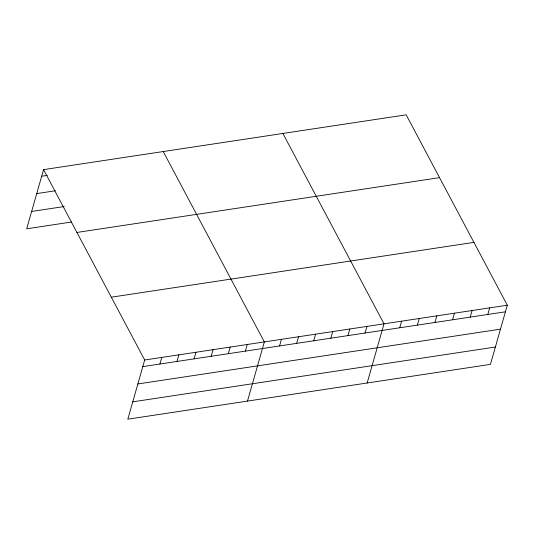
<?xml version="1.0" encoding="UTF-8"?>
<svg xmlns="http://www.w3.org/2000/svg" width="534" height="534" viewBox="0 0 534 534"><rect width="100%" height="100%" fill="white"/><g stroke="black" fill="none" stroke-linecap="round" stroke-linejoin="round"><path stroke-width="0.8" d="M43.554 169.632L144.681 360.003L127.826 419.177L490.446 364.368L507.3 305.201L406.174 114.823L43.554 169.632L26.7 228.799L71.469 222.031M159.893 364.034L161.775 357.42M176.988 361.451L178.87 354.836M194.082 358.868L195.965 352.253M211.177 356.285L213.059 349.67M228.272 353.695L230.154 347.087M245.366 351.112L247.249 344.503M247.489 401.087L264.343 341.92L163.217 151.543M279.556 345.945L281.438 339.337M296.65 343.362L298.533 336.754M313.745 340.779L315.627 334.171M330.84 338.196L332.722 331.587M347.934 335.612L349.823 329.004M365.029 333.029L366.918 326.414M367.152 383.005L384.013 323.831L282.887 133.46M399.739 327.783L401.621 321.174M417.354 325.119L419.237 318.511M434.963 322.456L436.845 315.848M452.578 319.799L454.461 313.184M470.194 317.136L472.076 310.521M487.802 314.473L489.685 307.864M41.672 176.24L47.372 175.379M36.733 193.588L55.456 190.758M31.639 211.457L64.2 206.531M76.929 232.45L439.542 177.648M111.312 297.184L473.925 242.376M144.681 360.003L507.3 305.201M142.798 366.618L505.418 311.809M137.859 383.959L500.478 329.158M132.766 401.835L495.385 347.027"/></g></svg>
